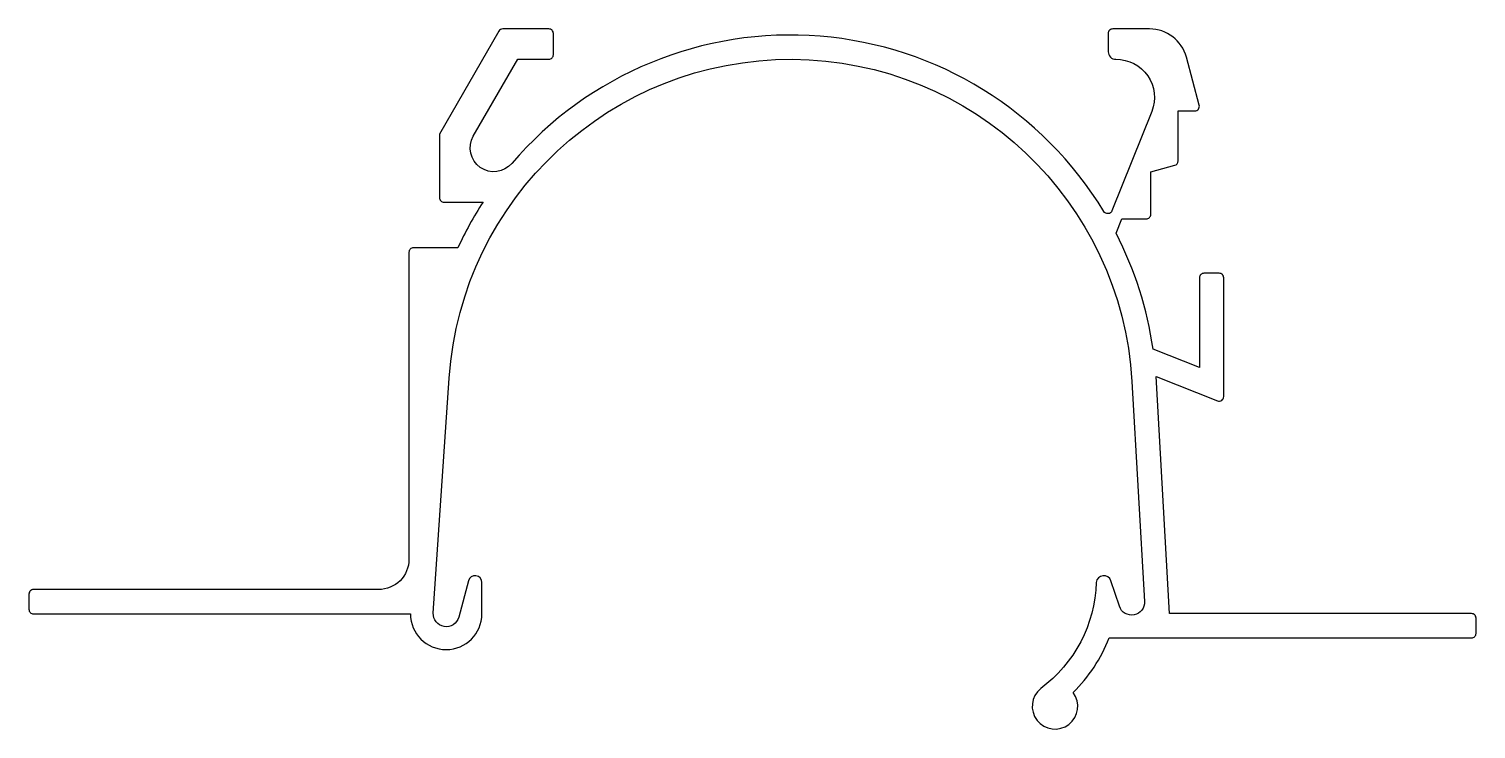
# Model space of a CAD drawing. Extents: x 922.2 to 1017.4, y -33.1 to 12.9.
import ezdxf

# ---------------------------------------------------------------- set-up
doc = ezdxf.new("R2010")
doc.units = 0
doc.header["$LTSCALE"] = 15
doc.layers.get('0').update_dxf_attribs({"linetype": 'CONTINUOUS'})

msp = doc.modelspace()

# ---------------------------------------------------------------- linework, layer by layer
at = {"ltscale": 0.05}
msp.add_lwpolyline([(954.351, 10.934), (956.396, 10.934, 0.414214), (956.696, 11.234), (956.696, 12.634, 0.414214), (956.396, 12.934), (953.37, 12.934, 0.267949), (953.11, 12.784), (949.196, 6.006), (949.196, 1.834, 0.414214), (949.496, 1.534), (952.068, 1.534, 0.035576), (950.415, -1.466), (947.496, -1.466, 0.414214), (947.196, -1.766), (947.196, -21.966, -0.414214), (945.196, -23.966), (922.496, -23.966, 0.414214), (922.196, -24.266), (922.196, -25.266, 0.414214), (922.496, -25.566), (947.296, -25.566, 1), (951.996, -25.566), (951.996, -23.498, 0.876976), (951.112, -23.381), (950.467, -25.786, -0.907403), (948.798, -25.508), (949.848, -10.042, -0.939359), (994.759, -10.278), (995.589, -24.749, -0.876986), (993.933, -25.064), (993.378, -23.383, 0.80478), (992.408, -23.5, -0.230334), (988.758, -30.477, 2.363185), (990.895, -30.745, 0.102674), (993.264, -27.148), (1017.096, -27.148, 0.414214), (1017.396, -26.848), (1017.396, -25.848, 0.414214), (1017.096, -25.548), (997.237, -25.548), (996.343, -9.944), (1000.386, -11.544, 0.529436), (1000.796, -11.265), (1000.796, -3.448, 0.414214), (1000.496, -3.148), (999.496, -3.148, 0.414214), (999.196, -3.448), (999.196, -9.352), (996.153, -8.148, 0.083681), (993.714, -0.517), (994.095, 0.434), (995.696, 0.434, 0.414214), (995.996, 0.734), (995.996, 3.534), (997.574, 3.957, 0.339454), (997.796, 4.247), (997.796, 7.534), (998.896, 7.534, 0.493145), (999.186, 7.912), (998.337, 11.081, 0.339454), (995.922, 12.934), (993.496, 12.934, 0.414214), (993.196, 12.634), (993.196, 11.434, 0.418534), (993.704, 10.934, -0.535318), (996.062, 7.506), (993.445, 0.964, -0.618801), (992.91, 0.92, 0.51121), (953.968, 4.083, -0.912401), (951.431, 5.876)], format="xyb", close=True, dxfattribs=at)

doc.saveas('drawing.dxf')
